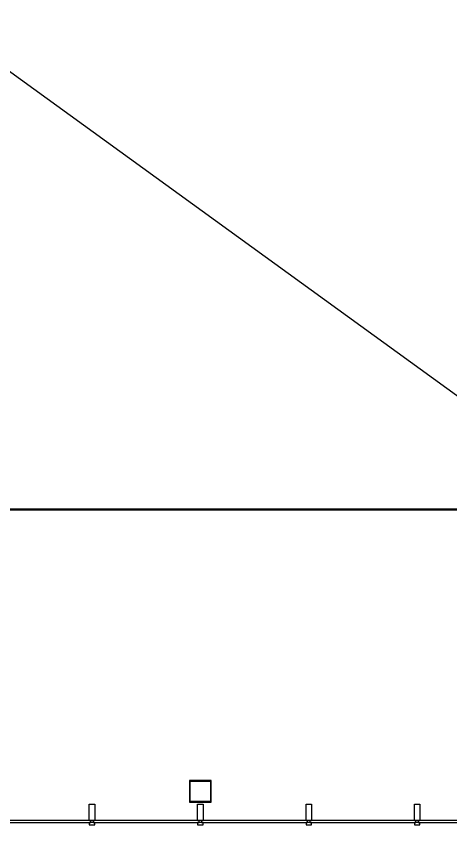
# Model space of a CAD drawing. Header units: centimetres. Extents: x 28733 to 98303, y -2883 to 8555.
# Drawn here: x 90271 to 90672, y 1498 to 2243 of the extents above; entities that cross this region are included whole.
import ezdxf

# ---------------------------------------------------------------- set-up
doc = ezdxf.new("R2010")
doc.units = ezdxf.units.CM
doc.header["$LTSCALE"] = 100
for name, color, linetype in [('A-ELEV-04', 250, 'Continuous'), ('A-GLAZ-FRME', 12, 'Continuous'), ('A-GLAZ-FULL', 130, 'Continuous'), ('S-STEL', 3, 'Continuous')]:
    doc.layers.add(name, color=color, linetype=linetype)
doc.layers.add('GEB-BEZUG', color=2, linetype='Continuous', lineweight=50, true_color=0xffff00)

msp = doc.modelspace()

# ---------------------------------------------------------------- linework, layer by layer
at = {"layer": 'A-ELEV-04'}
msp.add_line((89185.86, 2973.62), (91070.86, 1608.62), dxfattribs=at)
at = {"layer": 'A-GLAZ-FRME'}
for points in [[(90343.36, 1501.59), (90338.36, 1501.59), (90338.36, 1516.59), (90343.36, 1516.59)], [(90443.36, 1501.59), (90438.36, 1501.59), (90438.36, 1516.59), (90443.36, 1516.59)], [(90543.36, 1501.59), (90538.36, 1501.59), (90538.36, 1516.59), (90543.36, 1516.59)], [(90643.36, 1501.59), (90638.36, 1501.59), (90638.36, 1516.59), (90643.36, 1516.59)], [(90338.36, 1497.59), (90343.36, 1497.59), (90343.36, 1499.59), (90338.36, 1499.59)], [(90438.36, 1497.59), (90443.36, 1497.59), (90443.36, 1499.59), (90438.36, 1499.59)], [(90538.36, 1497.59), (90543.36, 1497.59), (90543.36, 1499.59), (90538.36, 1499.59)], [(90638.36, 1497.59), (90643.36, 1497.59), (90643.36, 1499.59), (90638.36, 1499.59)]]:
    msp.add_lwpolyline(points, close=True, dxfattribs=at)
at = {"layer": 'A-GLAZ-FULL'}
for points in [[(90241.86, 1499.59), (90339.86, 1499.59), (90339.86, 1501.59), (90241.86, 1501.59)], [(90341.86, 1499.59), (90439.86, 1499.59), (90439.86, 1501.59), (90341.86, 1501.59)], [(90441.86, 1499.59), (90539.86, 1499.59), (90539.86, 1501.59), (90441.86, 1501.59)], [(90541.86, 1499.59), (90639.86, 1499.59), (90639.86, 1501.59), (90541.86, 1501.59)], [(90641.86, 1499.59), (90739.86, 1499.59), (90739.86, 1501.59), (90641.86, 1501.59)]]:
    msp.add_lwpolyline(points, close=True, dxfattribs=at)
at = {"layer": 'GEB-BEZUG'}
msp.add_line((89948.72, 1788.23), (91448.58, 1788.23), dxfattribs=at)
at = {"layer": 'S-STEL', "elevation": 0}
for points in [[(90430.86, 1518.59), (90450.86, 1518.59), (90450.86, 1538.59), (90430.86, 1538.59)], [(90431.46, 1537.99), (90450.26, 1537.99), (90450.26, 1519.19), (90431.46, 1519.19)]]:
    msp.add_lwpolyline(points, close=True, dxfattribs=at)

doc.saveas('drawing.dxf')
